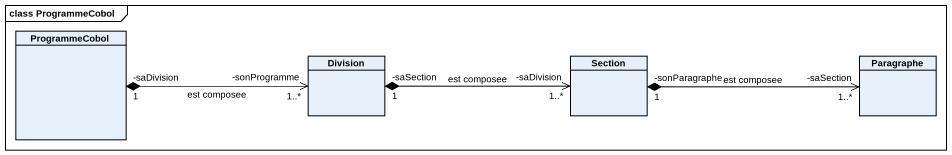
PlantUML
@startuml
mainframe class ProgrammeCobol
hide circle
hide empty members
class ProgrammeCobol
class Division
class Section
class Paragraphe
Division "-sonProgramme\n1..*" <-left-* "-saDivision\n1" ProgrammeCobol : est composee
Section "-saDivision\n1..*" <-left-* "-saSection\n1" Division : est composee
Paragraphe "-saSection\n1..*" <-left-* "-sonParagraphe\n1" Section : est composee
@enduml
